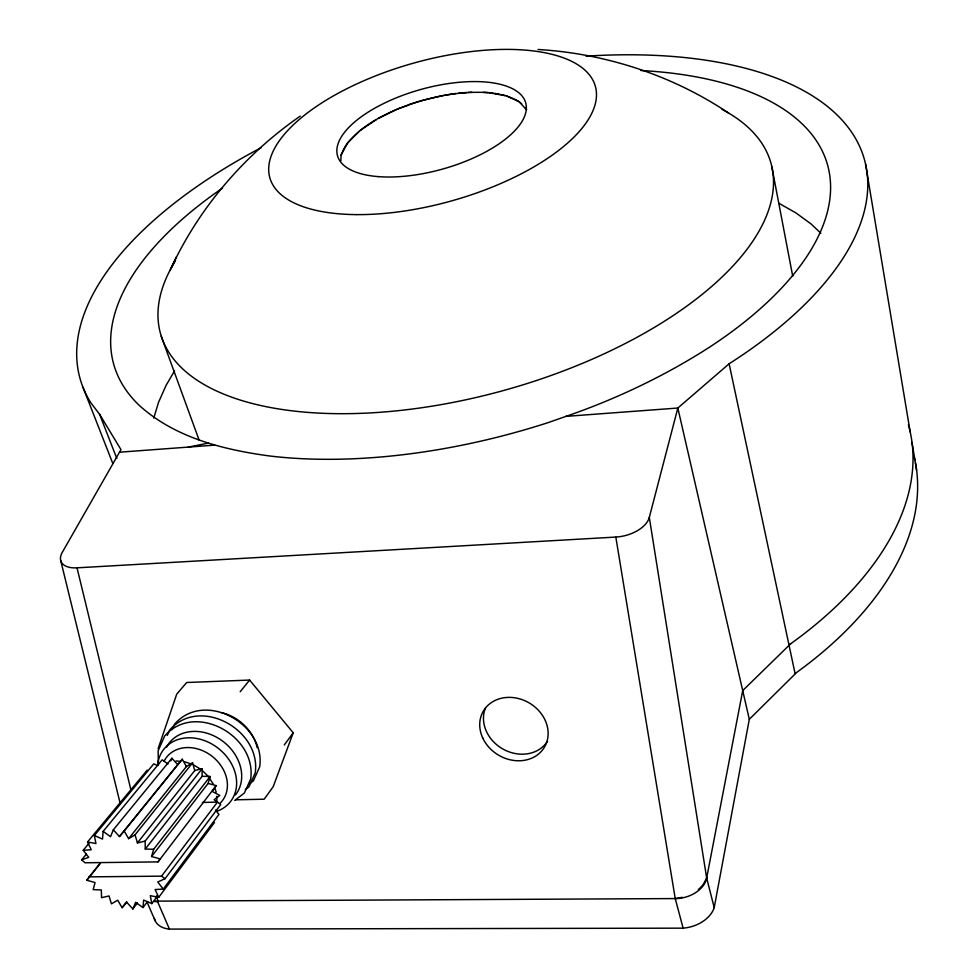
<?xml version="1.0" encoding="UTF-8"?>
<svg xmlns="http://www.w3.org/2000/svg" width="978" height="978" viewBox="0 0 978 978"><rect width="100%" height="100%" fill="white"/><g stroke="black" fill="none" stroke-linecap="round" stroke-linejoin="round"><path stroke-width="1.47" d="M340.882 160.685L341.029 155.184L344.232 148.081M168.02 763.989L162.165 759.796L103.13 831.373L102.531 839.075L94.34 835.518L153.742 763.867L157.629 765.529A42.311 34.474 38.3 0 1 218.192 748.268A42.311 34.474 38.3 0 1 216.603 811.373M100.465 862.682L86.761 880.224L95.074 882.572L93.142 889.638L101.321 889.956L101.553 897.682L109.047 895.958L111.419 903.843L117.739 900.188L122.091 907.694L126.798 902.352L132.849 908.965L135.636 902.303L142.996 907.584L143.644 900.029L151.822 903.611L157.25 896.349M154.341 918.379A28.594 18.435 -25.4 0 0 169.426 929.1L683.121 928.159A30.954 22.103 -13.6 0 0 714.209 907.645L749.307 719.295L677.84 408.034L729.123 363.779A407.19 191.223 -15.6 0 0 859.295 145.685A407.19 191.223 -15.6 0 0 585.993 56.174M698.353 889.503A31.235 21.981 -13.7 0 0 703.512 884.063L706.666 878.024L742.718 690.59L790.652 643.793M714.209 907.645L706.666 878.024L649.306 517.399L677.84 408.034L565.993 416.371L548.206 422.594A370.589 173.729 -15.6 0 1 269.072 455.907C222.764 449.599 174.182 437.423 138.803 404.953A370.589 173.729 -15.6 0 1 222.544 188.082M86.431 854.014L81.614 859.858L85.074 862.779L158.008 861.899L160.074 858.892L151.59 856.52L153.644 849.295L210.148 776.471L202.177 776.287L145.27 849.026L153.644 849.295M151.59 856.52L208.118 783.415L210.148 776.471M153.766 418.095L158.497 402.423L166.126 385.295L174.549 370.882M158.118 748.659L176.737 694.123L186.7 682.51L249.61 680.065L293.217 732.791L273.217 786.654L264.17 799.209L235.808 799.808M113.314 829.833L119.45 836.545L177.678 764.6L171.896 758.219L113.314 829.833L110.538 836.691L103.13 831.373M170.82 760.86L171.896 758.219M167.25 735.468L169.622 730.089C199.598 695.48 261.578 729.82 255.197 772.938L248.938 786.862L245.319 789.649M172.14 729.625L174.512 724.258C204.341 689.771 266.102 723.94 259.671 766.899L253.436 780.774L248.632 784.478M170.074 270.466C198.326 208.424 244.317 154.891 300.258 116.101M171.028 268.302L176.395 256.921M341.029 155.184L347.557 143.069C360.405 127.226 378.865 117.189 397.264 109.145C426.163 97.568 457.313 90.697 488.56 92.629L506.457 95.917L519.135 101.736L526.372 109.658M261.297 147.605A407.19 191.223 -15.6 0 0 90.868 402.85L99.622 414.342L120.966 449.635L62.262 552.399A27.47 14.303 -22.1 0 0 77.017 567.839L131.052 790.42M208.118 783.415L216.187 785.591L212.189 791.41L219.793 795.42L214.109 799.723L220.747 804.515L165.062 878.696L157.764 882.009L163.253 889.088L218.913 814.491L215.478 810.016M344.879 146.908L347.557 143.069M284.256 744.979L293.217 732.791M151.822 903.611L150.294 895.677L158.742 897.303L214.537 822.425M142.996 907.584L147.544 901.52M88.998 876.863L161.553 876.154L217.434 802.119L202.385 802.437M132.849 908.965L137.433 902.914M122.091 907.694L126.712 901.643M158.008 861.899L216.187 785.591M137.433 842.926L194.769 770.53L192.58 762.828L135.062 834.857L137.433 842.926L145.111 841.104L202.104 768.696L202.177 776.287M186.407 766.544L182.275 759.246L124.218 831.019L128.619 838.672L186.407 766.544L192.58 762.828M86.761 880.224L100.147 863.647M240.185 691.752L249.61 680.065M81.614 859.858L88.717 857.327L83.228 850.273L91.247 849.772L87.555 841.972L147.201 770.114M83.228 850.273L89.01 843.293M177.678 764.6L182.275 759.246M119.45 836.545L124.218 831.019M749.307 719.295L796.715 672.399A376.347 216.285 -15.3 0 0 915.432 462.704M347.85 142.702L359.464 131.138M234.732 800.456L244.39 792.999L250.661 779.038C257.018 735.762 194.818 701.263 164.683 735.969L158.13 750.823L158.375 765.089M360.613 130.147L376.212 119.634M128.619 838.672L135.062 834.857M378.352 118.35L396.64 109.45M397.826 108.937L408.645 105.074M565.993 416.371C616.36 399 664.82 375.919 709.661 347.092A370.589 173.729 -15.6 0 0 640.749 70.514M408.902 104.658L419.464 101.223M420.833 100.807L443.279 95.441M194.769 770.53L202.104 768.696M119.463 452.203L188.241 447.105L208.571 443.071M444.709 95.184L455.834 93.472M155.086 901.141L675.236 898.574L682.253 897.315M458.816 93.167L466.64 92.507M188.241 447.105L214.671 445.124M77.017 567.839L615.822 537.069A29.401 16.907 -14 0 0 649.306 517.399M467.936 92.433L471.787 92.213M163.253 889.088L155.111 889.54L158.742 897.303M483.474 92.335L488.046 92.629M538.071 49.487C605.651 53.521 672.289 75.269 728.561 113.02M489.098 92.727L493.022 93.118M176.089 760.933L180.441 761.361M494.281 93.326L499.318 94.145M87.555 841.972L95.942 843.549L94.34 835.518M500.76 94.487L505.113 95.526M506.812 96.088L513.89 98.815M184.793 761.789L191.981 764.283M778.769 203.192L795.945 212.935L811.104 223.986L820.835 233.216M515.064 99.34L519.135 101.736M193.412 764.784L200.38 769.087M161.553 876.154L165.062 878.696M519.905 102.335L521.665 103.741M202.226 770.517L208.118 776.214L213.18 783.843M525.284 107.446L526.616 109.622M146.871 901.679L155.184 920.787M157.58 901.667L169.426 929.1M82.873 387.007L112.861 463.645M99.622 414.342L116.822 458.462M214.683 787.962L216.199 792.082M161.248 336.285L199.133 440.137M675.236 898.574L683.121 928.159M60.722 560.59L120.208 803.561M156.627 895.762L158.069 901.704A26.272 16.516 -24.9 0 1 154.108 901.435M729.123 363.779L795.077 673.585M771.813 166.773L792.73 276.273M865.518 163.864L910.2 431.995M911.985 442.435L916.594 470.051M615.822 537.069L675.236 898.623A27.861 19.621 -13.6 0 0 706.666 878.036M216.603 796.324L216.982 800.346M145.111 841.104L145.27 849.026M908.391 424.709A379.219 214.219 -15.3 0 1 788.989 644.979M914.198 456.934A376.347 216.285 -15.3 0 1 914.846 459.807M722.082 109.414A316.909 147.006 -15.6 0 1 503.572 390.503A316.909 147.006 -15.6 0 1 175.502 260.625M547.533 741.165A35.294 30.159 30.6 0 1 503.67 749.441A35.294 30.159 30.6 0 1 485.479 707.938M166.59 747.094A42.091 34.352 38.3 0 1 221.15 740.053A42.091 34.352 38.3 0 1 235.478 794.931M164.035 761.324A35.355 28.778 38.3 0 1 211.26 755.652A35.355 28.778 38.3 0 1 220.246 803.097M221.676 712.632A41.504 34.083 38.3 0 1 257.177 747.669M378.156 176.615A97.739 41.259 -15.7 0 0 526.091 110.979A97.739 41.259 -15.7 0 0 390.589 100.269A97.739 41.259 -15.7 0 0 378.156 176.615M356.347 214.61A169.06 71.455 -15.7 0 0 596.36 91.773A169.06 71.455 -15.7 0 0 345.1 89.597A169.06 71.455 -15.7 0 0 356.347 214.61M482.777 738.06A35.489 30.281 30.6 0 0 541.751 750.921A35.489 30.281 30.6 0 0 517.24 698.243A35.489 30.281 30.6 0 0 482.777 738.06"/></g></svg>
